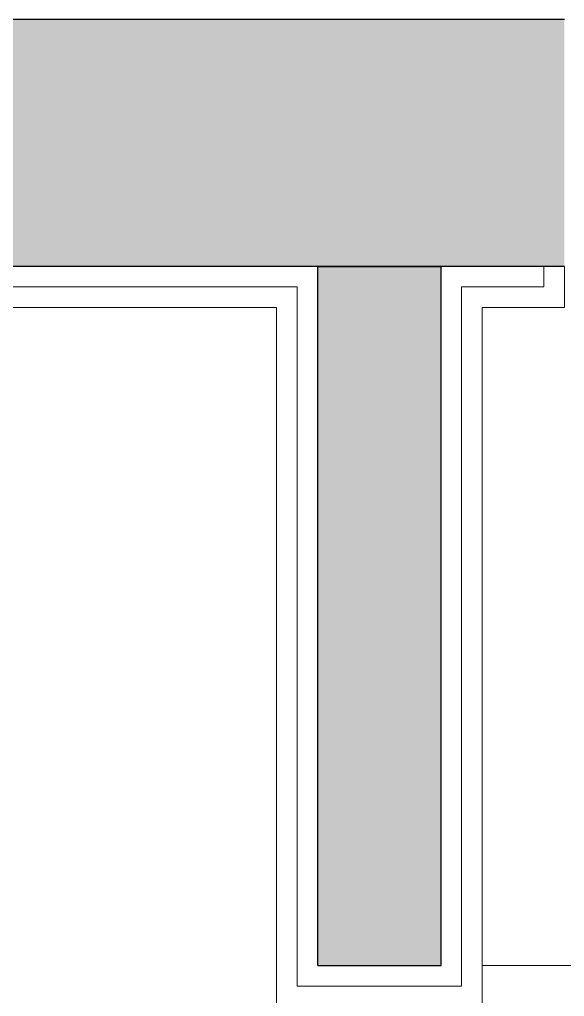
# Model space of a CAD drawing. Header units: inches. Extents: x 211391 to 214260, y -106888 to -102532.
# Drawn here: x 213441.51 to 213461.39, y -105794.03 to -105758.4 of the extents above; entities that cross this region are included whole.
import ezdxf

# ---------------------------------------------------------------- set-up
doc = ezdxf.new("R2010")
doc.units = ezdxf.units.IN
doc.header["$MEASUREMENT"] = 0
for name, color, linetype, lineweight in [('counter', 177, 'Continuous', 13), ('HATCH', 251, 'Continuous', 13), ('STONE', 1, 'Continuous', 18), ('WALL', 5, 'Continuous', 25)]:
    doc.layers.add(name, color=color, linetype=linetype, lineweight=lineweight)

msp = doc.modelspace()

# ---------------------------------------------------------------- hatches: boundary and pattern name
at = {"layer": 'HATCH', "ltscale": 15}
h = msp.add_hatch(color=256, dxfattribs=at)
h.dxf.hatch_style = 1
h.paths.add_polyline_path([(213461.389, -105758.405), (213408.888, -105758.405), (213408.888, -105767.405), (213461.389, -105767.405)])
at = {"layer": 'HATCH', "ltscale": 25}
h = msp.add_hatch(color=256, dxfattribs=at)
h.dxf.hatch_style = 1
h.paths.add_polyline_path([(213456.889, -105767.405), (213452.389, -105767.405), (213452.389, -105792.905), (213456.889, -105792.905)])

# ---------------------------------------------------------------- linework, layer by layer
at = {"layer": 'counter', "ltscale": 25}
msp.add_line((213533.388, -105792.905), (213458.389, -105792.905), dxfattribs=at)
at = {"layer": 'STONE'}
for points in [[(213460.639, -105767.405), (213460.639, -105768.155), (213457.639, -105768.155), (213457.639, -105793.655), (213451.639, -105793.655), (213451.639, -105768.155), (213409.638, -105768.155)], [(213461.389, -105767.405), (213461.389, -105768.905), (213458.389, -105768.905), (213458.389, -105794.405), (213450.889, -105794.405), (213450.889, -105768.905), (213410.388, -105768.905)], [(213458.388, -105768.905), (213458.389, -105768.905)]]:
    msp.add_lwpolyline(points, dxfattribs=at)
at = {"layer": 'WALL', "ltscale": 20}
for p, q in [((213461.389, -105758.405), (213408.888, -105758.405)), ((213461.389, -105767.405), (213408.888, -105767.405))]:
    msp.add_line(p, q, dxfattribs=at)
at = {"layer": 'WALL', "ltscale": 25}
for p, q in [((213452.389, -105792.905), (213452.389, -105767.405)), ((213452.389, -105767.405), (213456.889, -105767.405)), ((213456.889, -105792.905), (213456.889, -105767.405)), ((213452.389, -105792.905), (213456.889, -105792.905))]:
    msp.add_line(p, q, dxfattribs=at)

doc.saveas('drawing.dxf')
